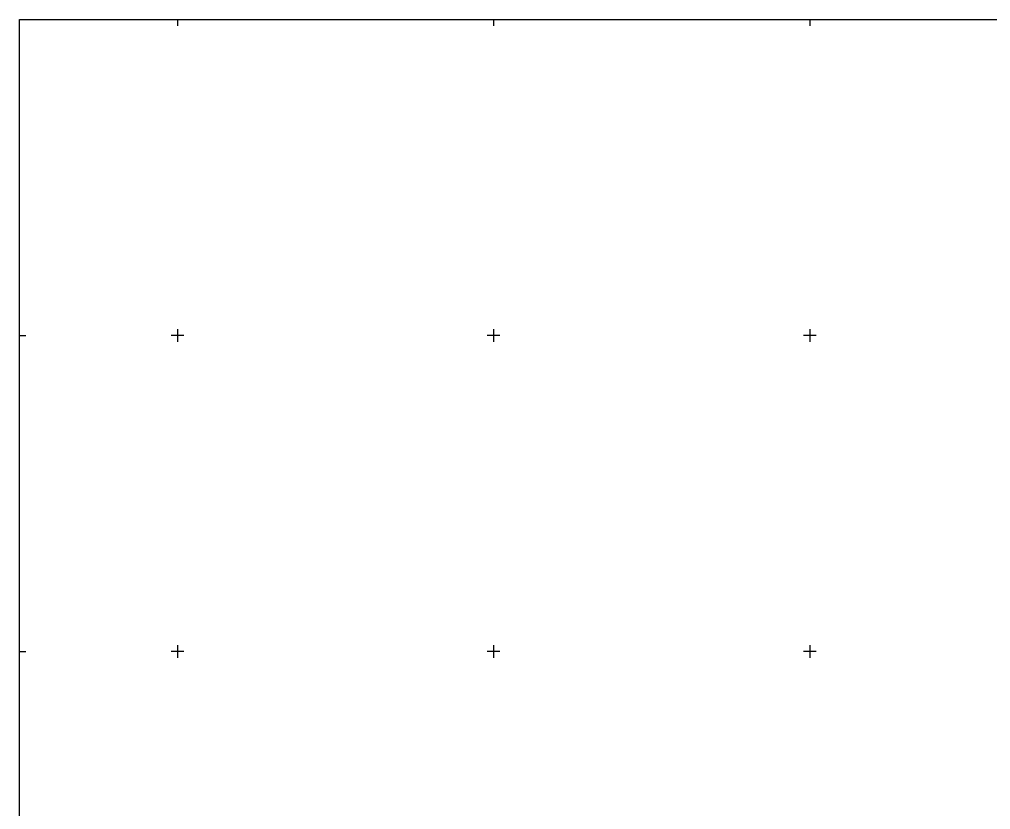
# Model space of a CAD drawing. Extents: x -743125 to -742188, y -1001500 to -1000750.
# Drawn here: x -743125 to -742971.4, y -1001125 to -1001000 of the extents above; entities that cross this region are included whole.
import ezdxf

# ---------------------------------------------------------------- set-up
doc = ezdxf.new("R2010")
doc.units = 0
doc.header["$MEASUREMENT"] = 0
doc.layers.add('60', color=7, linetype='CONTINUOUS')

msp = doc.modelspace()

# ---------------------------------------------------------------- linework, layer by layer
at = {"layer": '60', "color": 7, "linetype": 'Continuous'}
for p, q in [((-743100, -1001000), (-743100, -1001001)), ((-743050, -1001000), (-743050, -1001001)), ((-743000, -1001000), (-743000, -1001001)), ((-743100, -1001049), (-743100, -1001051)), ((-743050, -1001049), (-743050, -1001051)), ((-743000, -1001049), (-743000, -1001051)), ((-743125, -1001050), (-743124, -1001050)), ((-743099, -1001050), (-743101, -1001050)), ((-743049, -1001050), (-743051, -1001050)), ((-742999, -1001050), (-743001, -1001050)), ((-743125, -1001100), (-743124, -1001100)), ((-743099, -1001100), (-743101, -1001100)), ((-743100, -1001099), (-743100, -1001101)), ((-743049, -1001100), (-743051, -1001100)), ((-743050, -1001099), (-743050, -1001101)), ((-742999, -1001100), (-743001, -1001100)), ((-743000, -1001099), (-743000, -1001101))]:
    msp.add_line(p, q, dxfattribs=at)
msp.add_lwpolyline([(-742812.5, -1001000), (-742812.5, -1001250), (-743125, -1001250), (-743125, -1001000)], close=True, dxfattribs=at)

doc.saveas('drawing.dxf')
